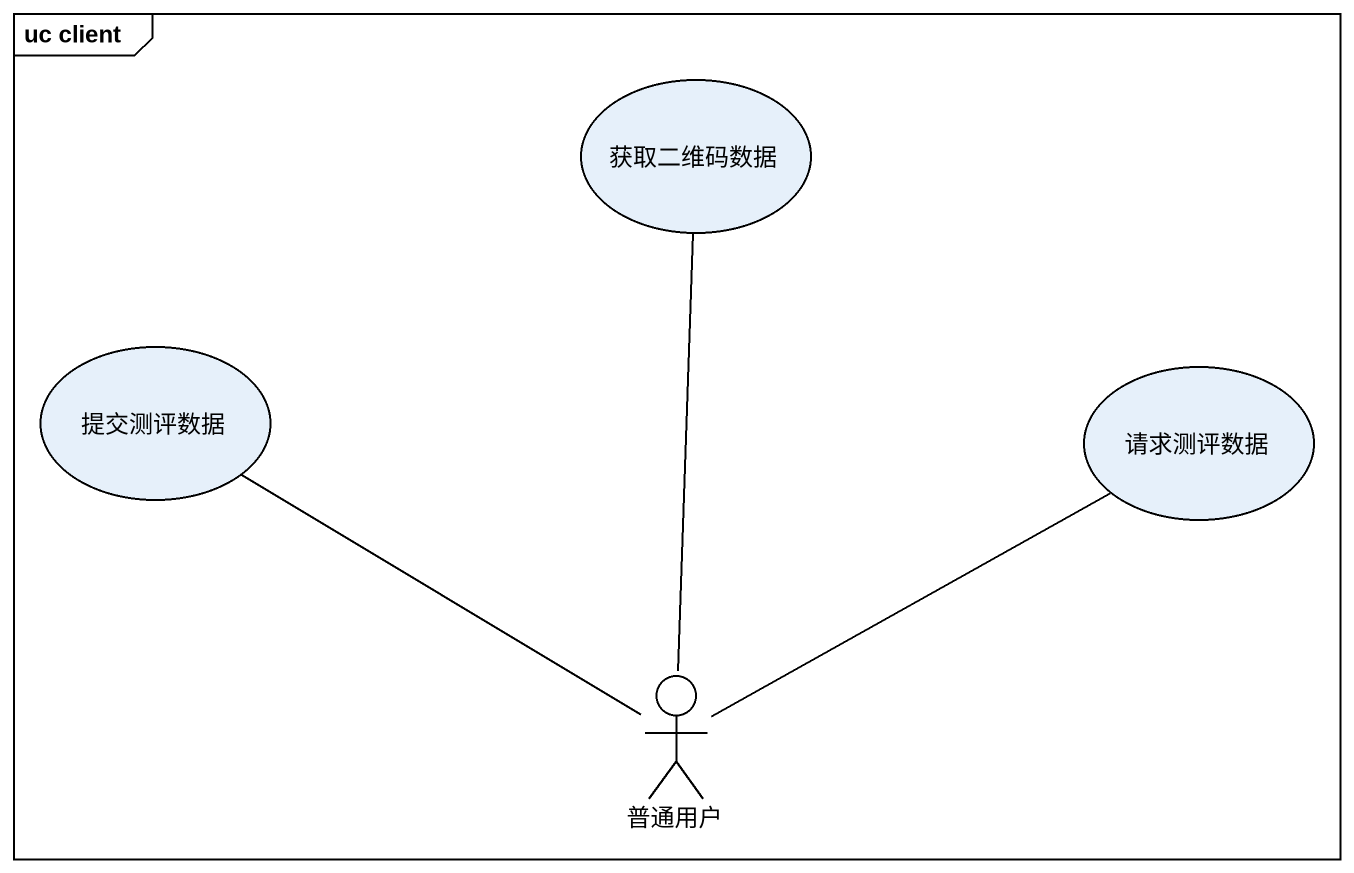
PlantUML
@startuml
mainframe uc client
usecase 获取二维码数据
usecase 提交测评数据
usecase 请求测评数据
actor 普通用户
普通用户 -up- 获取二维码数据
普通用户 -up- 提交测评数据
普通用户 -up- 请求测评数据
@enduml
